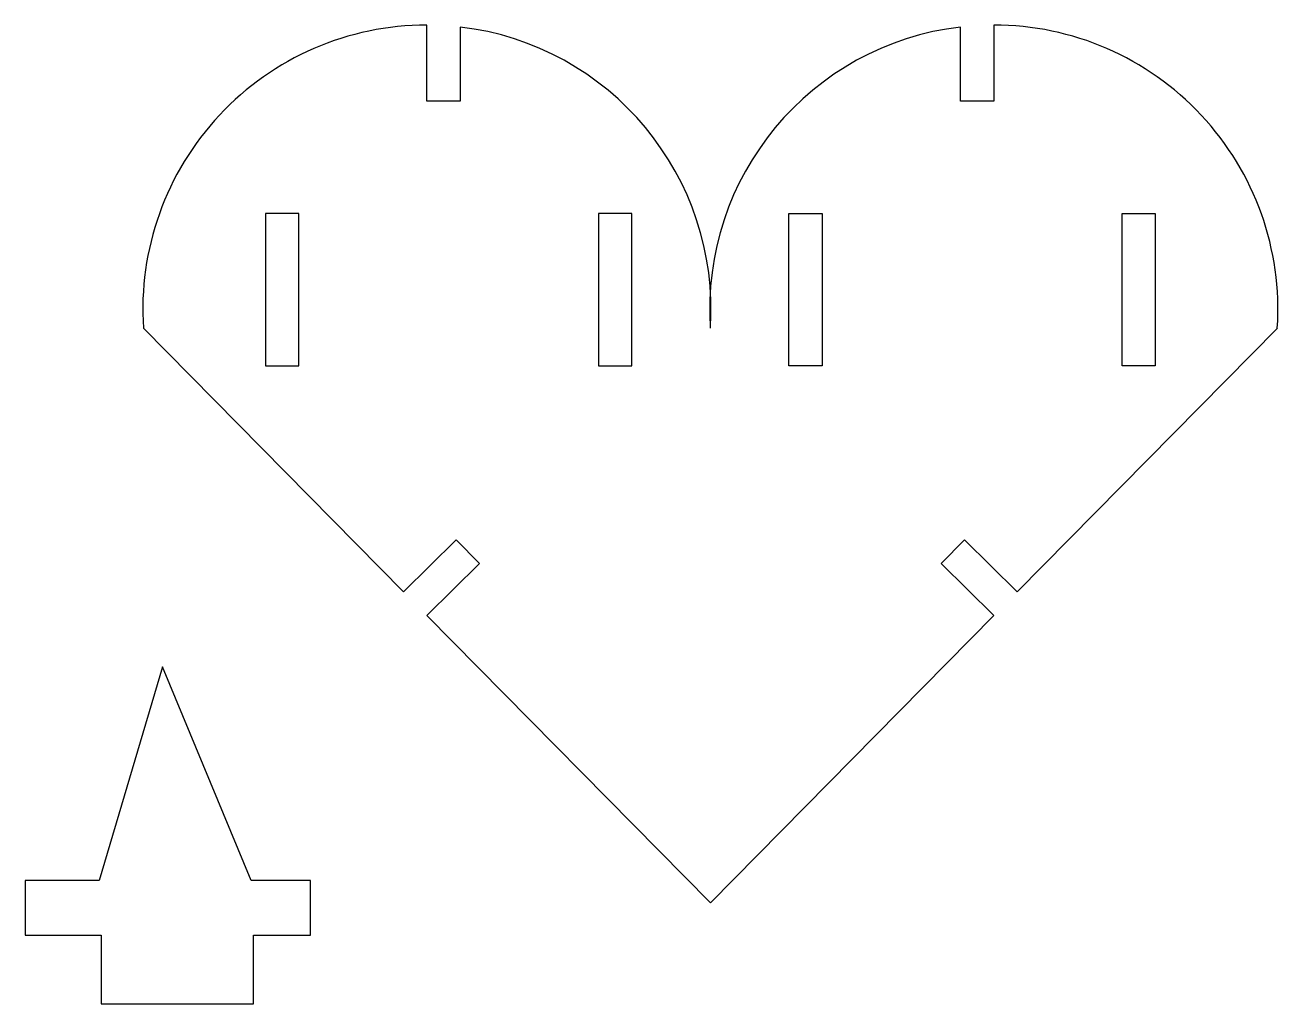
# Model space of a CAD drawing. Header units: millimetres. Extents: x -72 to 60, y -71 to 32.
import ezdxf

# ---------------------------------------------------------------- set-up
doc = ezdxf.new("R2010")
doc.units = ezdxf.units.MM
doc.header["$MEASUREMENT"] = 0

msp = doc.modelspace()

# ---------------------------------------------------------------- linework, layer by layer
for p, q in [((-29.78, 23.83), (-29.78, 31.83)), ((-26.28, 31.62), (-26.28, 23.83)), ((26.28, 23.83), (26.28, 31.62)), ((29.78, 31.83), (29.78, 23.83)), ((-26.28, 23.83), (-29.78, 23.83)), ((29.78, 23.83), (26.28, 23.83)), ((32.24, -27.69), (59.57, 0)), ((-59.57, 0), (-32.24, -27.69)), ((-32.24, -27.69), (-26.69, -22.22)), ((-26.69, -22.22), (-24.24, -24.71)), ((24.24, -24.71), (26.69, -22.22)), ((26.69, -22.22), (32.24, -27.69)), ((-24.24, -24.71), (-29.78, -30.18)), ((29.78, -30.18), (24.24, -24.71)), ((-29.78, -30.18), (0, -60.36)), ((0, -60.36), (29.78, -30.18))]:
    msp.add_line(p, q)
for points in [[(-43.25, 12.05), (-46.75, 12.05), (-46.75, -3.95), (-43.25, -3.95)], [(-11.75, 12.05), (-11.75, -3.95), (-8.25, -3.95), (-8.25, 12.05)], [(11.75, 12.05), (11.75, -3.95), (8.25, -3.95), (8.25, 12.05)], [(43.25, 12.05), (46.75, 12.05), (46.75, -3.95), (43.25, -3.95)], [(-64.23, -58.01), (-72, -58.01), (-72, -63.73), (-64.01, -63.73), (-64.01, -70.97), (-48.01, -70.97), (-48.01, -63.73), (-42, -63.73), (-42, -58.01), (-48.23, -58.01), (-57.57, -35.56)]]:
    msp.add_lwpolyline(points, close=True)
for centre, start, end in [((-29.78, 1.98), 90, 183.8), ((-29.78, 1.98), 356.2, 83.2662), ((29.78, 1.98), 96.7338, 183.8), ((29.78, 1.98), 356.2, 90)]:
    msp.add_arc(centre, 29.85, start, end)

doc.saveas('drawing.dxf')
